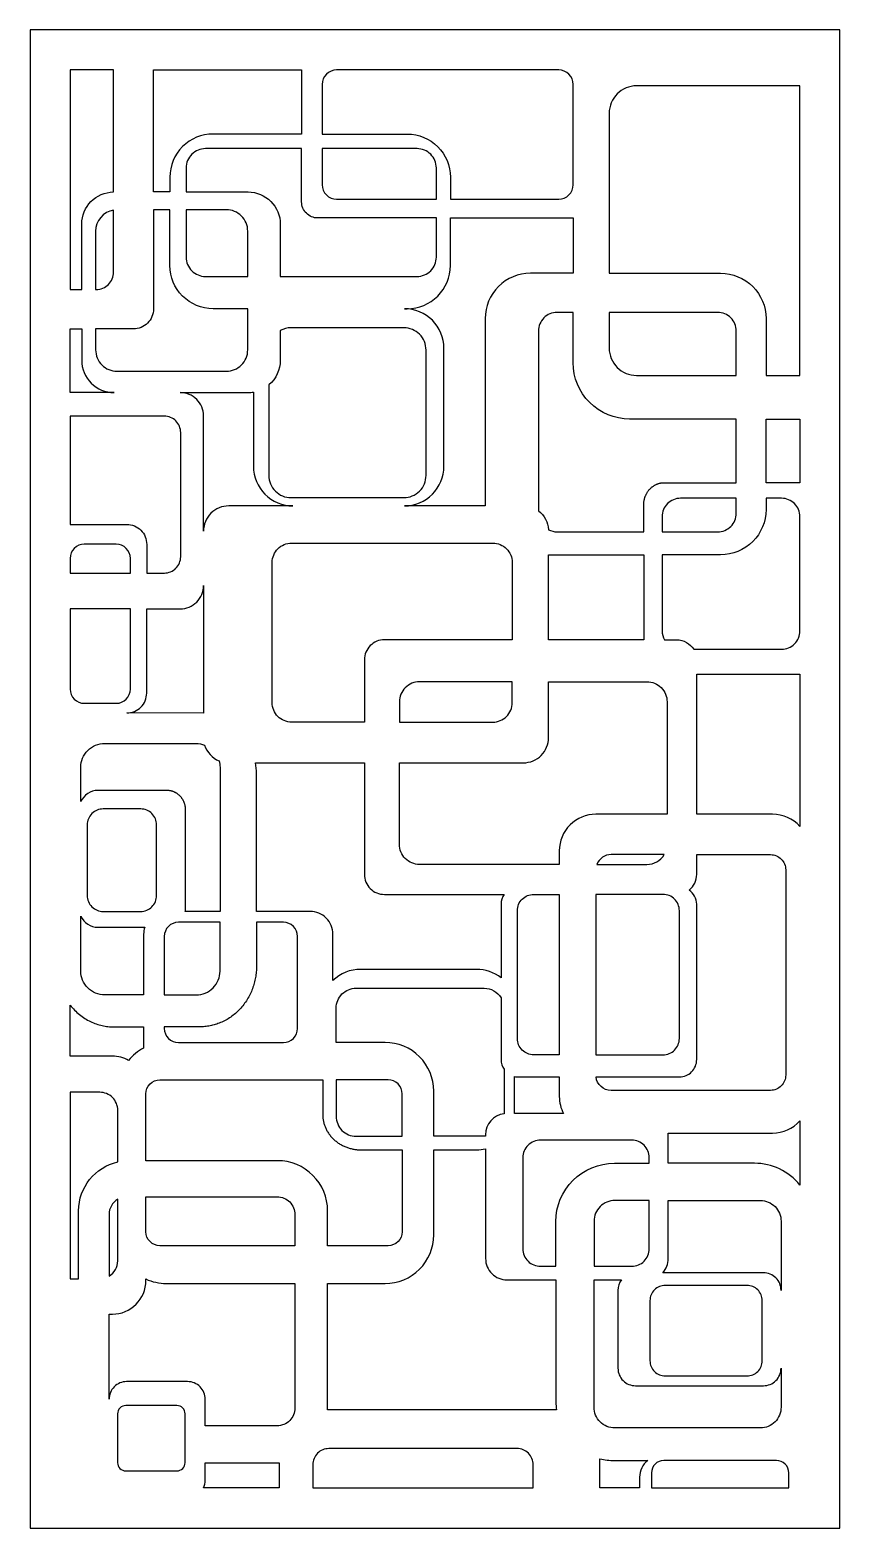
# Model space of a CAD drawing. Header units: millimetres. Extents: x 69 to 1080, y 80 to 1951.
import ezdxf

# ---------------------------------------------------------------- set-up
doc = ezdxf.new("R2010")
doc.units = ezdxf.units.MM
doc.layers.add('Layer 01', color=1, linetype='Continuous')

msp = doc.modelspace()

# ---------------------------------------------------------------- linework, layer by layer
at = {"layer": 'Layer 01'}
for points in [[(69.3, 80.5), (1079.9, 80.5), (1079.9, 1951.1), (69.3, 1951.1)], [(1029.9, 1385.8), (987.6, 1385.8), (987.6, 1465.3), (1029.9, 1465.3)], [(835, 1189.6), (716.3, 1189.6), (716.3, 1295.7), (835, 1295.7)]]:
    msp.add_lwpolyline(points, close=True, dxfattribs=at)
for points in [[(133.8, 1708.5, -0.410011), (173.5, 1748.8), (173.5, 1901.1), (119.3, 1901.1), (119.3, 1627), (133.8, 1627)], [(297.7, 1821.1, 0.414214), (243.8, 1767.3), (243.8, 1748.8), (223.3, 1748.8), (223.3, 1901.1), (408.2, 1901.1), (408.2, 1821.1)], [(593.8, 1767.3), (593.8, 1739.8), (729, 1739.8, 0.414214), (747, 1757.8), (747, 1883.1, 0.414214), (729, 1901.1), (451.9, 1901.1, 0.414214), (433.9, 1883.1), (433.9, 1821.1), (540, 1821.1, -0.414214)], [(931, 1647.3, -0.414214), (987.6, 1590.8), (987.6, 1519.7), (1029.9, 1519.7), (1029.9, 1881.3), (826, 1881.3, 0.414214), (791.9, 1847.2), (791.9, 1647.3)], [(576.3, 1667.4), (576.3, 1716.3), (428.4, 1716.3, -0.414214), (408.2, 1736.5), (408.2, 1802.9), (288.2, 1802.9, 0.414214), (264.1, 1778.8), (264.1, 1748.8), (341.3, 1748.8, -0.414214), (381.6, 1708.5), (381.6, 1643.3), (552.2, 1643.3, 0.414214)], [(576.3, 1778.8, 0.414214), (552.2, 1802.9), (433.9, 1802.9), (433.9, 1757.8, 0.414214), (451.9, 1739.8), (576.3, 1739.8)], [(297.7, 1603, -0.414214), (243.8, 1656.8), (243.8, 1726.6), (223.3, 1726.6), (223.3, 1602.7, -0.414214), (198.3, 1577.7), (151.2, 1577.7), (151.2, 1551.7, 0.414214), (177.9, 1525), (314.2, 1525, 0.414214), (341, 1551.7), (341, 1603)], [(173.5, 1726.2, 0.366666), (151.2, 1699.8), (151.2, 1627), (152, 1627, 0.414214), (173.5, 1648.5)], [(341, 1699.8, 0.414214), (314.2, 1726.6), (264.1, 1726.6), (264.1, 1667.4, 0.414214), (288.2, 1643.3), (341, 1643.3)], [(536.5, 1356.8, 0.414214), (585.7, 1406.1), (585.7, 1553.7, 0.414214), (536.5, 1603), (540, 1603, 0.414214), (593.8, 1656.8), (593.8, 1716.3), (747, 1716.3), (747, 1647.3), (693.7, 1647.3, 0.414214), (637.2, 1590.8), (637.2, 1356.8)], [(835, 1357.9), (835, 1358.5), (835, 1359.1), (835.1, 1359.8), (835.1, 1360.4), (835.2, 1361), (835.2, 1361.7), (835.3, 1362.3), (835.4, 1363), (835.6, 1363.6), (835.7, 1364.3), (835.8, 1364.9), (836, 1365.6), (836.2, 1366.2), (836.4, 1366.9), (836.6, 1367.5), (836.8, 1368.2), (837, 1368.8), (837.3, 1369.4), (837.6, 1370.1), (837.9, 1370.7), (838.2, 1371.3), (838.5, 1371.9), (838.8, 1372.5), (839.2, 1373.2), (839.5, 1373.7), (839.9, 1374.3), (840.3, 1374.9), (840.7, 1375.5), (841.1, 1376), (841.6, 1376.6), (842, 1377.1), (842.5, 1377.6), (842.9, 1378.1), (843.4, 1378.6), (843.9, 1379.1), (844.4, 1379.5), (844.9, 1380), (845.4, 1380.4), (846, 1380.8), (846.5, 1381.2), (847.1, 1381.6), (847.6, 1382), (848.2, 1382.3), (848.8, 1382.7), (849.3, 1383), (849.9, 1383.3), (850.5, 1383.6), (851.1, 1383.8), (851.7, 1384.1), (852.2, 1384.3), (852.8, 1384.5), (853.4, 1384.7), (854, 1384.9), (854.6, 1385), (855.2, 1385.2), (855.8, 1385.3), (856.4, 1385.4), (857, 1385.5), (857.6, 1385.6), (858.1, 1385.7), (858.7, 1385.7), (859.3, 1385.8), (859.9, 1385.8), (860.4, 1385.8), (950.5, 1385.8), (950.5, 1465.3), (817.4, 1465.3, -0.414214), (747, 1535.6), (747, 1598.3), (726.9, 1598.3, 0.414214), (703.7, 1575.2), (703.7, 1350.6, -0.222865), (716.3, 1327, 0.119333), (726.9, 1324.4), (835, 1324.4)], [(791.9, 1553.8, 0.414214), (826, 1519.7), (950.5, 1519.7), (950.5, 1575.2, 0.414214), (927.3, 1598.3), (791.9, 1598.3)], [(133.8, 1538.6, 0.414214), (174.1, 1498.3), (119.3, 1498.3), (119.3, 1577.7), (133.8, 1577.7)], [(367.3, 1507.8), (367.3, 1394.8, 0.414214), (395.1, 1367.1), (535.7, 1367.1, 0.414214), (563.5, 1394.8), (563.5, 1551.4, 0.414214), (535.7, 1579.2), (395.1, 1579.2, 0.12747), (381.6, 1575.7), (381.6, 1538.6, -0.220872)], [(285.8, 1325.4), (285.8, 1469.2, 0.414214), (256.7, 1498.3), (341.3, 1498.3, 0.042049), (348.1, 1498.9), (348.1, 1406.1, 0.414214), (397.3, 1356.8), (317.3, 1356.8, 0.414214)], [(190, 1333.7, -0.414214), (214.9, 1308.8), (214.9, 1273), (236.9, 1273, 0.414214), (257.3, 1293.3), (257.3, 1448.4, 0.414214), (236.9, 1468.8), (119.3, 1468.8), (119.3, 1333.7)], [(927.3, 1324.4, 0.414214), (950.5, 1347.6), (950.5, 1366.3), (880.9, 1366.3, 0.414214), (858, 1343.4), (858, 1324.4)], [(897.5, 1177.7), (1007, 1177.7, 0.414214), (1029.9, 1200.6), (1029.9, 1343.4, 0.414214), (1007, 1366.3), (987.6, 1366.3), (987.6, 1352.2, -0.414214), (931, 1295.7), (858, 1295.7), (858, 1200.6, 0.125513), (860.8, 1189.6), (876.2, 1189.6, -0.2609)], [(511.5, 1189.6, 0.414214), (486.5, 1164.6), (486.5, 1086.8), (395.7, 1086.8, -0.414214), (371.5, 1111), (371.5, 1286.2, -0.414214), (395.7, 1310.4), (646.8, 1310.4, -0.414214), (670.9, 1286.2), (670.9, 1189.6)], [(194.5, 1291.3, 0.414214), (176.9, 1308.9), (136.9, 1308.9, 0.414214), (119.3, 1291.3), (119.3, 1273), (194.5, 1273)], [(190, 1098.2, 0.414214), (214.9, 1123.1), (214.9, 1228.2), (256.7, 1228.2, 0.414214), (285.8, 1257.3), (285.8, 1098.1)], [(119.3, 1127.9, 0.414214), (136.9, 1110.3), (176.9, 1110.3, 0.414214), (194.5, 1127.9), (194.5, 1228.2), (119.3, 1228.2)], [(1029.9, 956.6, 0.213224), (995.9, 971.8), (901.2, 971.8), (901.2, 1146.8), (1029.9, 1146.8)], [(716.3, 1067.4), (716.3, 1137.2), (838.9, 1137.2, -0.414214), (864.2, 1112), (864.2, 971.8), (775.4, 971.8, 0.414214), (729.7, 926.1), (729.7, 909.1), (555.4, 909.1, -0.414214), (530.2, 934.3), (530.2, 1036), (684.9, 1036, 0.414214)], [(646.8, 1086.8, 0.414214), (670.9, 1111), (670.9, 1137.2), (555.4, 1137.2, 0.414214), (530.2, 1112), (530.2, 1086.8)], [(263, 850.5, 0.044213), (263.4, 854.9), (263.4, 977.2), (263.4, 977.7), (263.4, 978.3), (263.4, 978.8), (263.3, 979.4), (263.3, 979.9), (263.2, 980.5), (263.1, 981.1), (263, 981.6), (262.9, 982.2), (262.8, 982.8), (262.7, 983.3), (262.5, 983.9), (262.4, 984.5), (262.2, 985), (262, 985.6), (261.8, 986.1), (261.6, 986.7), (261.3, 987.3), (261.1, 987.8), (260.8, 988.4), (260.5, 988.9), (260.2, 989.4), (259.9, 990), (259.6, 990.5), (259.3, 991), (258.9, 991.5), (258.6, 992), (258.2, 992.5), (257.8, 993), (257.4, 993.5), (257, 993.9), (256.5, 994.4), (256.1, 994.8), (255.7, 995.3), (255.2, 995.7), (254.7, 996.1), (254.3, 996.5), (253.8, 996.8), (253.3, 997.2), (252.8, 997.6), (252.3, 997.9), (251.8, 998.2), (251.2, 998.5), (250.7, 998.8), (250.2, 999.1), (249.7, 999.3), (249.1, 999.6), (248.6, 999.8), (248, 1000), (247.5, 1000.2), (246.9, 1000.4), (246.4, 1000.6), (245.8, 1000.7), (245.3, 1000.9), (244.7, 1001), (244.2, 1001.1), (243.7, 1001.2), (243.1, 1001.3), (242.6, 1001.4), (242, 1001.4), (241.5, 1001.5), (241, 1001.5), (240.4, 1001.5), (239.9, 1001.5), (154, 1001.5, 0.294987), (132.7, 987.5), (132.7, 1030.4, -0.414214), (162.5, 1060.2), (276.6, 1060.2, -0.091038), (287.2, 1058.2, 0.225039), (305.3, 1038.3, -0.067579), (306.4, 1030.4), (306.4, 850.5)], [(511.5, 871.7), (661, 871.7, 0.153686), (657.1, 859.4), (657.1, 767.5, 0.168653), (626.3, 778.1), (481.9, 778.1, 0.197248), (447.3, 764.1), (447.3, 822, 0.414214), (418.8, 850.5), (351.8, 850.5), (351.8, 1022.8, 0.04113), (350.7, 1036), (486.5, 1036), (486.5, 896.7, 0.414214)], [(160.6, 850.4), (207.4, 850.4, 0.414214), (227.2, 870.3), (227.2, 958.5, 0.414214), (207.4, 978.4), (160.6, 978.4, 0.414214), (140.7, 958.5), (140.7, 870.3, 0.414214)], [(993.3, 921.4, -0.414214), (1012.2, 902.4), (1012.2, 646, -0.414214), (993.3, 627), (794.3, 627, -0.380058), (775.5, 643.7), (879.5, 643.7, 0.414214), (901.1, 665.4), (901.1, 859.4, 0.246408), (891.7, 877.1, 0.229078), (901.2, 896.7), (901.2, 921.4)], [(860.6, 921.4), (794.3, 921.4, 0.31218), (776.6, 909.1), (838.9, 909.1, 0.263784)], [(697.8, 671.4, -0.414214), (677.4, 691.7), (677.4, 851.4, -0.414214), (697.8, 871.7), (729.7, 871.7), (729.7, 671.4)], [(859.1, 671.4, 0.414214), (879.5, 691.7), (879.5, 851.4, 0.414214), (859.1, 871.7), (775.4, 871.7), (775.4, 671.4)], [(132.7, 844.5, 0.294987), (154, 830.6), (212.5, 830.6, 0.076706), (211.1, 822), (211.1, 746.2), (162.5, 746.2, -0.414214), (132.7, 776)], [(254.5, 836.9, 0.414214), (236.8, 819.2), (236.8, 746.2), (276.6, 746.2, 0.414214), (306.4, 776), (306.4, 836.9)], [(236.8, 704.4, 0.414214), (254.5, 686.7), (385.4, 686.7, 0.414214), (403.1, 704.4), (403.1, 819.2, 0.414214), (385.4, 836.9), (351.8, 836.9), (351.8, 781.7), (351.8, 780), (351.7, 778.3), (351.7, 776.6), (351.5, 774.9), (351.4, 773.2), (351.2, 771.4), (350.9, 769.7), (350.6, 768), (350.3, 766.2), (349.9, 764.4), (349.5, 762.7), (349.1, 760.9), (348.6, 759.2), (348.1, 757.4), (347.5, 755.7), (346.8, 753.9), (346.2, 752.2), (345.5, 750.5), (344.7, 748.7), (343.9, 747), (343.1, 745.4), (342.2, 743.7), (341.2, 742), (340.3, 740.4), (339.3, 738.8), (338.2, 737.2), (337.1, 735.7), (336, 734.2), (334.8, 732.7), (333.6, 731.2), (332.4, 729.8), (331.1, 728.4), (329.8, 727), (328.4, 725.7), (327.1, 724.4), (325.6, 723.1), (324.2, 721.9), (322.8, 720.8), (321.3, 719.7), (319.8, 718.6), (318.2, 717.5), (316.7, 716.5), (315.1, 715.6), (313.5, 714.7), (311.9, 713.9), (310.3, 713), (308.7, 712.3), (307.1, 711.6), (305.5, 710.9), (303.8, 710.3), (302.2, 709.7), (300.5, 709.2), (298.9, 708.7), (297.2, 708.3), (295.6, 707.9), (293.9, 707.5), (292.3, 707.2), (290.6, 707), (289, 706.8), (287.4, 706.6), (285.8, 706.5), (284.2, 706.4), (282.6, 706.3), (281, 706.3), (236.8, 706.3)], [(657.1, 665.4, 0.148517), (660.7, 653.3), (660.7, 597.9, 0.375553), (637.7, 571.5), (637.7, 569.8, -0.018607), (635.9, 569.7), (573, 569.7), (573, 626.2, 0.414214), (512.4, 686.8), (451.3, 686.8), (451.3, 729.8, -0.414214), (476.1, 754.6), (635.9, 754.6, -0.261152), (657.1, 742.7)], [(119.3, 733.5), (120.6, 731.9), (122, 730.3), (123.4, 728.7), (124.8, 727.2), (126.3, 725.7), (127.8, 724.3), (129.4, 722.9), (131, 721.6), (132.6, 720.3), (134.3, 719.1), (136, 717.9), (137.7, 716.8), (139.4, 715.7), (141.2, 714.7), (143, 713.8), (144.8, 712.9), (146.6, 712.1), (148.4, 711.3), (150.2, 710.6), (152, 709.9), (153.9, 709.3), (155.7, 708.8), (157.5, 708.3), (159.4, 707.9), (161.2, 707.5), (163, 707.2), (164.8, 706.9), (166.6, 706.7), (168.4, 706.5), (170.2, 706.4), (172, 706.3), (173.7, 706.3), (211.1, 706.3), (211.1, 679.8, 0.10155), (192.3, 664.4, 0.126679), (172.1, 669.6), (119.3, 669.6)], [(213.9, 622.7, -0.414214), (231.4, 640.2), (434.5, 640.2), (434.5, 596.9), (434.5, 595.9), (434.5, 594.9), (434.6, 593.9), (434.7, 592.9), (434.8, 591.9), (434.9, 590.9), (435.1, 589.9), (435.3, 588.9), (435.5, 587.8), (435.7, 586.8), (436, 585.8), (436.3, 584.7), (436.6, 583.7), (437, 582.7), (437.4, 581.7), (437.8, 580.6), (438.3, 579.6), (438.7, 578.6), (439.2, 577.6), (439.8, 576.6), (440.3, 575.6), (440.9, 574.7), (441.6, 573.7), (442.2, 572.7), (442.9, 571.8), (443.6, 570.9), (444.3, 570), (445.1, 569.1), (445.9, 568.2), (446.7, 567.3), (447.5, 566.5), (448.4, 565.7), (449.2, 564.9), (450.1, 564.1), (451.1, 563.4), (452, 562.6), (453, 561.9), (453.9, 561.2), (454.9, 560.6), (456, 560), (457, 559.4), (458, 558.8), (459.1, 558.2), (460.1, 557.7), (461.2, 557.2), (462.3, 556.7), (463.4, 556.3), (464.4, 555.9), (465.5, 555.5), (466.6, 555.1), (467.7, 554.8), (468.9, 554.5), (470, 554.2), (471.1, 553.9), (472.2, 553.7), (473.3, 553.5), (474.4, 553.3), (475.5, 553.2), (476.6, 553), (477.6, 552.9), (478.7, 552.9), (479.8, 552.8), (480.8, 552.8), (481.9, 552.8), (533.7, 552.8), (533.7, 450.5, -0.414214), (516.2, 433), (440.6, 433), (440.6, 476.7, 0.414214), (378.1, 539.2), (213.9, 539.2)], [(533.7, 622.7, 0.414214), (516.2, 640.2), (451.3, 640.2), (451.3, 594.6, 0.414214), (476.1, 569.7), (533.7, 569.7)], [(678.7, 643.7), (729.7, 643.7), (729.7, 619.4, 0.121926), (735, 598.1), (673.7, 598.1), (673.7, 644.3, 0.05818)], [(130, 476.7, -0.350582), (178.8, 537.7), (178.8, 602.2, 0.414214), (156.3, 624.6), (119.3, 624.6), (119.3, 391.8), (130, 391.8)], [(1029.9, 508.8, 0.226976), (973.1, 536), (865.7, 536), (865.7, 571.5, 0.020468), (865.6, 573.7), (995.9, 573.7, 0.213224), (1029.9, 588.9)], [(841.9, 543, 0.414214), (820, 564.9), (706.2, 564.9, 0.414214), (684.2, 543), (684.2, 429.2, 0.414214), (706.2, 407.3), (725.4, 407.3), (725.4, 463.1, -0.414214), (798.4, 536), (841.9, 536)], [(512.4, 385.9, 0.414214), (573, 446.5), (573, 552.8), (626.3, 552.8, 0.056781), (637.7, 554.1), (637.7, 417, 0.414214), (664.3, 390.4), (725.4, 390.4), (725.4, 237.7, 0.033135), (726.1, 228.1), (440.6, 228.1), (440.6, 385.9)], [(178.8, 491, 0.264933), (167.9, 472), (167.9, 395, 0.262837), (178.8, 414.2)], [(377.7, 494.1, -0.414214), (399.8, 472), (399.8, 433), (231.4, 433, -0.414214), (213.9, 450.5), (213.9, 494.1)], [(798.9, 489.4, 0.414214), (773.1, 463.6), (773.1, 407.3), (820, 407.3, 0.414214), (841.9, 429.2), (841.9, 489.4)], [(980.6, 489.4, -0.414214), (1006.4, 463.6), (1006.4, 377.3, 0.414214), (984.5, 399.2), (858.8, 399.2, 0.186236), (865.7, 417), (865.7, 489.4)], [(399.8, 230.3, -0.414214), (377.7, 208.2), (287.9, 208.2), (287.9, 241.3, 0.414214), (265.9, 263.3), (189.9, 263.3, 0.414214), (167.9, 241.3), (167.9, 347.6), (172.1, 347.6, 0.414214), (213.9, 389.4), (213.9, 391.5, 0.108603), (239.3, 385.9), (399.8, 385.9)], [(807.3, 390.4, 0.162767), (802.9, 377.3), (802.9, 280, 0.414214), (824.8, 258.2), (984.5, 258.2, 0.414214), (1006.4, 280), (1006.4, 231.3, -0.414214), (980.6, 205.5), (798.9, 205.5, -0.414214), (773.1, 231.3), (773.1, 390.4)], [(861.8, 270.4), (963.9, 270.4, 0.414214), (982.9, 289.4), (982.9, 364.5, 0.414214), (963.9, 383.4), (861.8, 383.4, 0.414214), (842.8, 364.5), (842.8, 289.4, 0.414214)], [(188.9, 151.8), (252.5, 151.8, 0.414214), (262.8, 162.1), (262.8, 223, 0.414214), (252.5, 233.4), (188.9, 233.4, 0.414214), (178.5, 223), (178.5, 162.1, 0.414214)], [(697, 159.6, 0.414214), (676.9, 179.7), (442.2, 179.7, 0.414214), (422.2, 159.6), (422.2, 130.5), (697, 130.5)], [(378.1, 162.1, 0.008697), (380.2, 162.1), (380.2, 130.5), (285.7, 130.5, 0.113244), (287.9, 140.1), (287.9, 162.1)], [(780.4, 167, 0.062108), (798.4, 164.8), (840.1, 164.8, 0.232811), (829.8, 143.9), (829.8, 130.5), (780.4, 130.5)], [(1016, 149.5, 0.414214), (1000.7, 164.8), (860, 164.8, 0.414214), (844.7, 149.5), (844.7, 130.5), (1016, 130.5)]]:
    msp.add_lwpolyline(points, format="xyb", close=True, dxfattribs=at)

doc.saveas('drawing.dxf')
